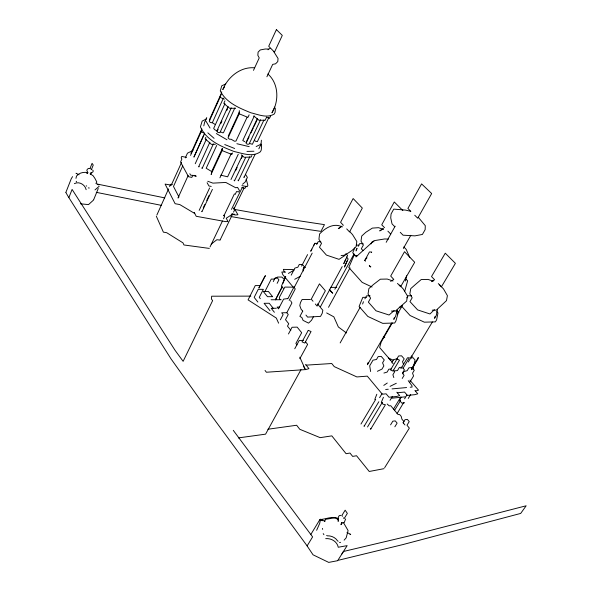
<?xml version="1.0" encoding="UTF-8"?>
<svg xmlns="http://www.w3.org/2000/svg" width="592" height="592" viewBox="0 0 592 592"><rect width="100%" height="100%" fill="white"/><g stroke="black" fill="none" stroke-linecap="round" stroke-linejoin="round"><path stroke-width="0.89" d="M370.629 371.539L369.689 365.812L372.99 360.165L376.49 359.485L378.184 356.576L381.233 356.399L384.275 359.943L382.573 362.844L383.868 365.915L382.01 369.068L377.37 371.302M258.845 148.807L261.072 144.159L261.383 140.208M239.346 110.608L239.079 113.76L247.937 117.386L249.121 114.863M254.493 140.223L255.278 141.17L257.342 141.658L268.842 117.593M244.03 176.934L243.971 177.511L255.004 154.505M222.215 148.414L221.978 150.531L231.849 154.445L232.552 152.943M403.781 402.405L397.025 413.69M437.488 309.527L436.274 315.499L434.572 318.333L434.92 316.624M405.468 281.015L406.541 275.783M412.935 369.438L415.044 360.025L411.425 355.925M203.796 125.867L204.603 122.307L206.734 117.571M201.576 129.818L201.117 131.809L204.292 133.104M345.639 518.888L344.233 522.588L341.421 522.988L342.095 522.877L340.97 524.69L341.443 522.943M364.309 425.522L364.087 426.344L378.828 401.724M382.18 402.804L382.906 404.21L385.429 404.736L370.614 429.289L370.844 428.475M404.765 291.116L407.636 280.815L405.801 278.869M397.306 310.171L395.552 316.394L393.806 319.391L394.25 317.83M368.135 362.445L367.425 364.739L391.66 323.084M362.615 304.022L363.436 301.728M282.932 283.368L285.714 276.523M374.78 399.445L376.801 394.272M65.919 192.296L71.255 178.747L72.564 176.631M93.714 199.645L98.257 188.515M381.315 402.412L383.424 397.284M356.014 250.919L357.05 248.418L356.177 250.009M401.058 397.158L399.652 400.525L401.805 403.078L404.61 402.782M354.793 247.9L352.736 252.799L355.792 256.144M347.023 261.035L344.463 267.073L348.155 258.941L346.342 256.935M345.728 259.133L343.774 263.669L347.6 255.515L345.861 253.598M156.865 215.066L168.557 188.892M169.586 186.591L170.6 184.327L172.235 184.652M185.326 157.909L187.449 153.173L192.97 150.449M182.743 165.812L173.493 186.443L178.976 197.062M201.879 128.997L190.942 153.321L191.667 153.069M190.543 155.393L201.524 130.987M221.763 91.827L220.017 97.332L224.301 99.138M220.35 96.651L209.25 121.242L210.278 122.47L212.299 122.803L223.399 98.08M203.766 135.065L193.917 157.117L204.558 133.577M188.182 175.491L177.977 198.017L178.458 197.743M205.824 137.307L205.135 138.824L211.359 144.337L215.37 144.27M195.242 163.718L206.401 139.142M224.96 100.825L223.813 103.363L229.489 108.203L235.475 108.343L234.846 107.973L223.502 132.623L222.969 132.882L220.72 131.972M224.938 103.674L213.675 128.42L214.644 129.655L217.353 131.061L218.108 129.411M192.859 175.18L191.852 177.408L188.508 176.719L180.553 162.045L181.862 159.107L181.167 157.835L181.803 156.414L186.561 157.442M209.842 142.258L198.616 166.863L199.289 166.692M228.083 106.405L216.761 131.18L217.952 132.453L219.898 132.689L231.25 107.944M220.749 123.632L221.874 121.16M226.78 110.43L227.535 108.78M213.364 143.945L202.109 168.52L201.909 167.825M216.687 145.447L206.186 168.276L212.047 171.754L211.433 172.094L222.385 148.444M253.487 70.359L259.229 57.905L257.831 55.293L258.112 52.111L260.295 49.935L265.223 49.01L268.539 49.047M239.309 112.177L228.268 136.005L228.675 136.648M222.429 149.88L211.055 174.433L211.588 174.041M239.457 113.235L228.001 137.958L229.622 139.268L231.146 139.231L234.425 141.214L235.956 141.088L247.093 117.275M199.178 210.375L209.62 187.953M203.263 207.859L204.81 204.543M206.749 200.399L209.072 195.419M212.417 189.351L201.946 211.751L201.717 211.181M266.896 76.775L272.697 64.38L275.554 63.818L277.781 61.575L278.055 58.49L273.726 51.548M219.913 177.8L231.368 153.35M238.258 154.26L227.617 176.808L220.809 175.173M245.828 142.901L257.379 118.474M246.361 142.635L249.054 136.944M250.956 132.867L253.265 127.99M254.035 126.362L257.135 119.858M230.984 179.517L242.468 155.282M235.527 170.822L237.133 167.492M241.462 158.301L242.276 156.643M260.576 119.799L249.003 144.196L247.352 144.204L246.25 143.553M316.631 530.299L319.702 523.365L320.553 519.169L325.001 521.411M245.621 157.553L234.506 180.908L234.055 180.153M263.965 119.961L252.392 144.263L249.683 143.508M266.311 117.801L265.12 120.294L258.941 120.213L253.768 115.951L254.264 116.091L242.772 140.511L244.822 141.695M249.831 156.747L238.324 180.841L238.058 180.131M274.015 108.514L271.95 112.843C279.232 101.077 278.736 83.391 267.858 74M270.633 115.928L269.456 118.393L266.378 117.105M251.837 155.607L251.126 157.08L244.17 157.287L241.329 154.867M234.417 193.85L223.865 215.902L223.798 215.399M210.042 246.901L222.451 221.008M223.539 218.729L224.612 216.487L223.902 215.177M235.179 194.435L236.571 191.527L238.776 191.971L239.457 190.565L237.533 187.338L235.771 187.782L225.841 182.454L212.92 183.128L207.762 181.256M243.926 188.315L233.899 209.131L233.5 208.562M220.187 239.804L232.456 214.363L234.38 214.149M233.537 212.128L234.602 209.923L233.714 208.384M246.08 186.132L245.044 188.271L241.921 187.634M285.44 276.827L281.459 286.114L283.294 288.348M265.001 291.36L271.262 279.084L273.659 279.113L277.67 277.026L281.851 277.086L284.13 279.246M273.282 281.555L275.073 278.062L277.478 278.092L278.921 279.846L277.123 283.339M275.413 299.9L282.177 286.817M275.65 299.53L281.97 287.32M317.578 243.416L314.863 243.29L310.733 251.26L311.851 249.121M291.212 275.139L294.868 268.095L297.843 267.221L299.3 264.424L302.423 264.506L304.384 266.792L302.926 269.589L303.467 270.966M301.587 266.104L307.574 254.612M313.753 245.406L314.863 243.29M287.823 298.797L293.869 287.246L295.253 288.903L289.192 300.47M294.165 287.557L312.169 253.147M316.661 244.563L318.17 241.669L320.768 241.788M280.386 319.806L283.117 314.596L281.681 312.798L286.802 312.717L288.245 314.5L285.507 319.695L288.741 323.728L287.475 326.118L290.82 330.306M286.802 312.717L291.923 302.978L290.591 300.677M288.467 333.969L292.034 327.272L297.169 327.124L301.676 332.711L295.882 343.456L297.029 344.899M302.741 311.118L299.892 316.424L301.861 317.527L303.089 320.39L308.58 323.128L311.577 320.191L313.627 316.402M345.084 254.641L344.492 255.744L339.031 259.34L326.399 255.078L319.465 247.241L321.5 243.379L318.94 239.286L319.569 233.988C325.186 227.942 334.095 222.474 342.235 226.988M294.757 348.755L299.197 340.526L303.481 340.348M320.516 306.634L342.198 266.592M334.85 289.236L354.016 253.998M358.153 246.383L359.662 243.601L363.17 243.763M299.833 358.678L307.625 344.396L305.435 341.673M328.516 307.307L350.027 267.873M301.002 369.623L265.586 434.151L238.317 437.917M371.006 243.926L372.257 241.647L374.033 241.736M395.123 226.188L386.191 242.306M340.148 342.923L360.158 307.285M364.894 298.849L366.581 295.837L370.059 295.83M403.359 248.462L410.789 235.327M401.62 305.442L400.784 306.871L399.282 307.233M392.281 322.943L381.196 341.998L379.627 347.526L392.104 361.986M397.373 314.197L402.464 305.45M406.867 297.887L408.103 295.756L411.61 295.748M360.979 424.042L375.676 399.415M379.605 397.661L382.032 393.613M400.91 368.705L407.429 357.842L409.383 357.723L402.863 368.564M367.528 426.973L382.291 402.405M408.28 362.015L432.382 321.967M402.523 373.804L403.885 371.539L407.163 370.673L408.887 367.81L411.921 367.595L414.282 370.289L412.55 373.145L413.571 375.987L409.649 382.432M402.227 378.451L404.077 375.387L402.553 372.923L404.432 369.808L403.322 368.527M390.047 400.296L391.29 398.238L405.823 396.781L404.588 398.808M391.601 397.728L392.437 396.344M337.618 560.698L328.723 562.4L313.042 554.808L307.1 545.92L312.606 536.9L233.27 430.332M310.748 534.598L319.917 519.524C326.037 519.391 332.541 515.499 338.469 518.607M393.502 409.042L400.806 397.047M394.376 410.663L400.562 400.525M324.527 521.249L325.733 519.288L332.956 518.104L335.427 518.111L338.446 519.628M406.134 396.27L406.97 394.908M390.579 424.856L392.829 421.186L395.271 420.882L397.114 423.125L394.857 426.788M408.251 398.431L410.678 394.472M404.943 424.96L403.108 422.747L404.995 419.691L407.377 419.402L409.22 421.608L406.97 425.234L409.353 428.105L384.674 467.665M341.91 553.927L347.156 545.632L338.247 547.252C337.218 541.569 331.217 538.091 325.718 538.646M224.516 86.913L222.784 89.599C227.779 77.167 240.248 66.763 254.123 67.769M371.354 252.503L371.732 252.044L369.445 251.948L364.761 260.45L365.464 261.22M364.783 260.413L366.973 257.779M171.584 184.778L171.266 185.118L181.544 162.504M434.402 309.683L429.97 313.967L417.634 309.919L409.96 301.594L412.18 297.798L409.849 293.824L410.752 288.63L415.133 284.745L421.208 279.557L428.046 279.417L433.181 281.17M432.234 310.178L436.304 310.149L446.494 300.625L447.404 295.652L443.489 288.896L439.264 284.508M93.543 200.044L88.526 204.595L80.453 203.811M355.984 256.958L373.974 240.692L384.785 238.946L388.404 239.131M394.198 310.548L389.077 315.018L376.031 310.807L368.365 302.142L370.592 298.183L368.046 294.046L368.853 288.637L373.352 284.597L380.36 279.195L387.212 279.054L393.014 281M391.356 311.081L395.434 311.052L406.637 301.128L407.474 295.948L403.196 288.918L399.57 285.004M94.994 189.899L99.16 186.31M242.579 184.238L245.162 182.018L247.382 177.4L245.517 174.374M288.393 273.452L294.165 270.033M87.734 172.975L86.92 173.634L87.564 172.028L86.832 170.415L87.253 169.371L88.437 168.424L89.851 168.446M211.196 244.111L216.872 239.73L220.039 240.108M267.976 49.765L269.967 48.381M342.095 226.07L338.284 228.645L340.496 227.358M383.771 385.377L387.272 383.024M383.424 228.438L379.724 230.91L381.67 229.659M231.487 209.339L242.32 187.383L243.282 187.79M341.103 255.492L344.803 255.256L351.907 250.579L356.169 246.59L356.821 241.514L352.521 234.573L349.48 231.294M294.705 279.298L300.196 276.316M390.616 281.392L393.791 279.402L390.69 276.072L404.514 251.718L414.689 262.271L400.606 286.743L397.469 283.368M431.45 281.666L434.609 279.757L431.516 276.56L445.258 253.184L455.403 263.329L441.417 286.802L438.287 283.568M171.917 184.208L170.444 184.993L165.101 184.09L175.114 203.7L179.768 204.566L194.768 213.512L194.213 212.498L196.226 216.302L225.826 221.645L227.913 221.519L226.255 218.226L232.848 213.927L231.457 214.186L235.794 214.992L237.925 214.733L233.907 207.777M206.66 118.785L202.153 121.108L200.436 126.806C206.356 140.408 221.193 146.513 234.173 151.53C242.639 153.372 252.54 157.479 260.428 151.759L261.264 150.02L261.597 145.602L260.561 144.108M390.076 386.354L396.307 383.276M256.166 146.542L261.072 144.159M344.122 540.148L346.187 537.81L348.081 530.543L343.464 522.632M225.693 83.997L221.778 85.788L220.276 90.902C226.196 102.742 239.338 108.092 250.941 112.806C258.43 114.537 267.007 118.555 274.274 113.99L275.147 112.169L275.332 108.491L274.259 107.063M349.976 534.643L350.708 534.332L346.986 532.467M74.385 183.653C79.113 181.004 85.115 184.674 86.151 189.692M383.919 373.049L387.101 372.102L388.833 369.193L391.319 369.008M415.517 391.016L418.522 390.143L409.886 380.16M221.23 94.824L220.601 94.994L209.538 119.503L209.827 120.102M384.053 468.664L369.23 471.476L356.532 455.736L352.669 456.41L349.968 453.043L346.091 453.701L331.831 435.875L320.154 437.651L299.789 429.289L296.651 425.248L267.873 429.237M339.512 542.524L340.585 542.331M337.825 521.078L338.506 520.967M340.888 515.358L339.26 515.625L338.535 516.801L337.817 519.362L338.454 521.049M394.272 370.888L397.461 370.585L399.334 367.462L402.22 367.255M397.358 392.755L404.536 392.067L407.385 395.412L414.74 394.679L417.767 393.806L414.911 390.491M385.666 389.477L388.256 389.24M392.045 388.892L406.578 387.56M410.241 387.227L412.062 387.064L411.958 385.71L408.221 380.656M306.034 365.153L331.735 363.518L334.251 366.626L356.895 376.941L367.284 376.135L382.314 394.191L386.139 393.828L388.988 397.232L396.61 396.477L399.674 395.589L396.818 392.207M303.755 267.547L305.442 267.458M246.968 151.397L253.924 151.234M279.646 307.056L277.086 307.085L278.529 308.876L283.612 299.115L287.645 298.575M276.331 308.247L271.217 308.314L274.385 312.287M310.452 299.456L302.105 299.5L300.484 302.549L299.774 305.561L301.054 309.135L302.712 311.148M271.114 299.767L281.156 299.715M366.485 297.347L362.8 297.362L359.092 306.471L367.832 316.446L382.735 323.358L394.709 323.017L395.937 320.908L397.942 313.738L396.189 311.799M250.83 296.126L211.662 296.207L211.448 299.034L212.632 300.61L183.128 361.335L175.054 350.301L72.098 189.433L68.872 197.624L170.977 358.811L211.573 415.747L307.137 545.898M260.362 285.618L255.27 285.581L248.078 299.885L276.316 318.067L278.617 323.18M294.446 287.157L284.833 287.098L279.32 297.458L279.883 299.604M330.491 287.357L336.715 287.394M285.618 272.091L281.829 272.017L282.761 274.599L293.676 287.705M293.121 269.589L283.353 269.382L284.278 271.95M357.649 255.685L353.986 255.552L348.777 267.473L362.163 282.377L372.05 287.002M356.214 245.095L358.974 245.221M88.267 187.901L89.311 188.012M88.045 172.709C83.849 171.717 79.417 172.635 76.523 176.024L75.961 178.377M209.324 248.411L183.942 244.97L182.972 242.861L166.692 232.7L163.385 232.145L156.34 216.258M230.858 216.539L291.597 227.047L320.945 231.368L324.46 224.642L295.068 220.187L235.165 209.546M211.226 186.428L208.939 185.969L207.096 182.691M96.289 192.341L161.446 205.365M97.488 184.112L164.754 197.891M241.913 185.629L247.212 186.717L247.878 185.333L246.183 179.161M410.559 211.27L405.402 210.071L393.739 209.124L391.068 213.986L390.727 217.849L392.045 223.909L394.82 226.751M236.874 143.723L249.217 146.661M338.173 541.199L337.669 541.044C335.575 537.536 331.283 535.605 327.265 535.819L326.651 535.42M383.564 229.437L378.584 227.676L372.353 228.105L365.826 232.271L361.727 236.045L361.009 241.136L363.355 245.066L361.327 248.781L363.074 250.668M224.745 144.552L234.639 148.496M212.269 122.64L215.17 124.483M393.155 360.151L388.478 358.005L390.653 360.521M319.917 519.524L322.322 520.738M90.199 173.811L93.166 175.787L95.001 178.555L96.807 181.996L95.919 183.446L98.871 184.963M79.017 174.766L76.05 173.241L76.375 173.611M326.651 312.939L333.851 316.853L338.35 326.962L346.468 332.978M216.295 133.54L226.965 139.756M194.709 175.336L196.218 176.231L190.58 175.077L189.854 173.752M86.217 185.799L86.706 186.095M393.11 363.488L391.8 362.652L393.584 359.647L396.906 358.819L398.601 355.97L401.539 355.799L404.21 358.848L402.501 361.69L403.618 364.554M383.305 336.596L384.778 337.662M207.851 132.845L214.097 138.35M403.108 422.747L403.64 423.213M387.161 404.018L389.24 405.875L390.735 405.712L397.942 414.385L399.711 414.6L401.228 416.42L401.894 419.129L404.047 421.726M329.751 290.428L332.756 293.24L329.241 289.17M410.855 211.381L407.895 208.443L421.593 183.897L431.672 193.532L417.73 218.204L414.74 215.244M402.863 210.552L394.279 201.976L381.736 224.797L384.541 227.698M400.251 232.308L403.071 235.194L414.918 235.86L422.392 234.454L425.16 229.607L425.278 225.67L418.292 217.271M403.848 246.96L406.193 249.387L409.775 257.535M387.886 231.154L390.72 234.092M436.733 311.629L437.991 312.953L436.615 319.835L435.386 321.87L424.346 322.181L410.108 315.536L401.346 305.96M343.375 225.315L340.57 222.303L353.143 198.542L362.326 208.073L349.539 231.946L346.705 228.897M396.67 310.267L398.919 312.746M393.14 370.111L394.627 371.843L392.888 374.751L393.821 377.578M317.504 303.94L322.847 310.289L322.203 313.323L320.553 316.372L307.611 317.105L305.946 315.077M313.027 301.254L311.266 299.16L319.443 283.871L325.363 290.768L317.09 306.094L315.329 303.992M273.489 308.617L269.212 303.267L264.106 303.304L269.982 310.704M260.325 298.686L259.266 297.362L263.351 289.333L258.253 289.31L254.175 297.376L257.868 302.053M305.613 364.435L308.928 368.638L305.657 369.586L266.385 372.235L265.046 370.444M410.826 356.991L411.877 358.33M342.494 516.32L341.895 515.447L345.151 510.186L347.356 513.397L344.085 518.659L343.515 517.83M92.648 170L93.27 170.94L92.855 171.976L90.354 173.463L91.138 172.82L90.495 174.425L90.221 174.011M90.509 168.446L90.206 167.995L92.078 163.34L93.24 165.072L91.368 169.734L91.05 169.26M323.21 533.607L323.928 534.694M76.198 181.285L76.583 181.877M303.363 366.159L305.08 368.897L299.796 357.198M205.935 121.094L210.019 128.042M65.845 192.474L68.835 197.639M322.396 528.427L322.67 529.374M418.233 357.672L417.945 358.967L411.44 369.704L411.736 368.402L418.233 357.672M276.412 29.6L268.709 46.265L274.488 52.148L282.288 35.402L276.412 29.6M264.587 276.738L258.882 288.023L265.438 275.643L264.587 276.738M308.254 330.358L302.016 341.873L304.806 343.049L311.059 331.542L308.254 330.358M397.01 359.011L390.498 369.956L392.962 371.08L399.489 360.151L397.01 359.011M343.464 551.478L337.847 560.395L403.1 544.529L520.686 513.427L526.155 505.783L408.717 536.041L343.464 551.478M272.601 296.673L267.495 296.688L263.277 291.427L268.376 291.434L272.601 296.673M370.74 266.896L369.327 265.756L370.74 266.896"/></g></svg>
